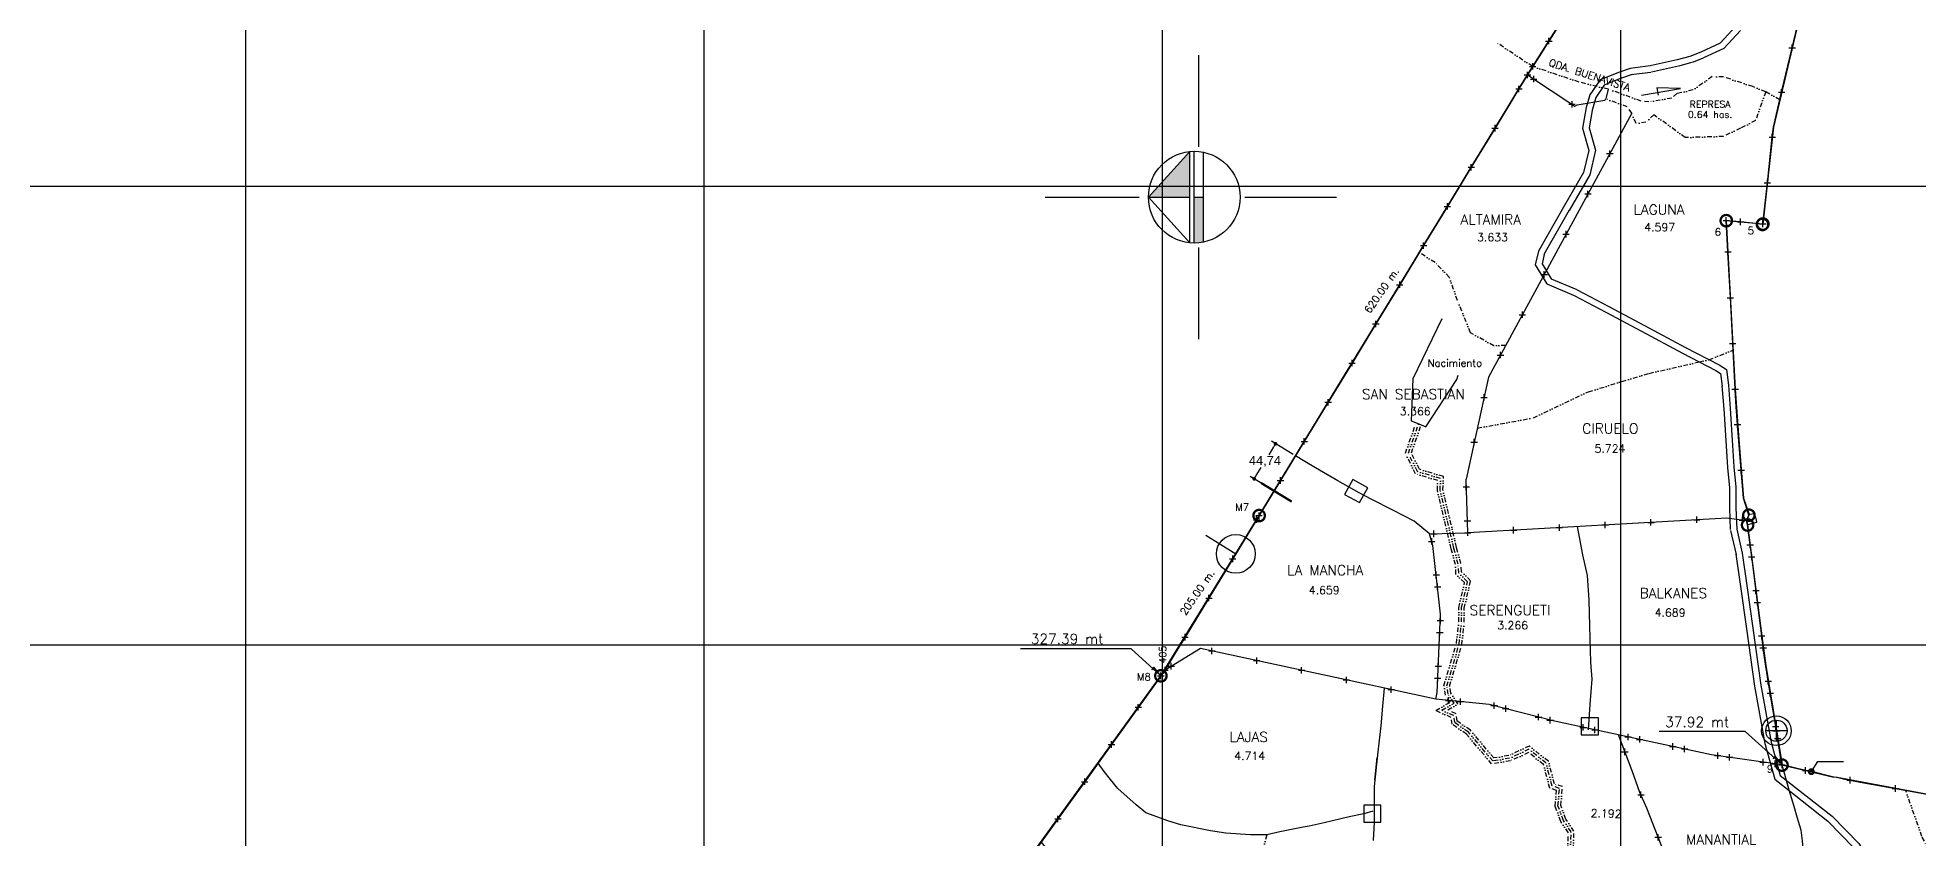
# Model space of a CAD drawing. Extents: x 0 to 28539, y 0 to 9112.
# Drawn here: x 24969 to 27020, y 6886 to 7759 of the extents above; entities that cross this region are included whole.
import ezdxf
from ezdxf.enums import TextEntityAlignment as Align

# ---------------------------------------------------------------- set-up
doc = ezdxf.new("R2010")
doc.units = 0
doc.header["$LTSCALE"] = 10
doc.header["$MEASUREMENT"] = 0
doc.header["$PDMODE"] = 2
doc.header["$PDSIZE"] = 3.5
doc.linetypes.add('DIVIDE', pattern=[1.25, 0.5, -0.25, 0, -0.25, 0, -0.25])
doc.layers.get('0').update_dxf_attribs({"linetype": 'CONTINUOUS'})
doc.layers.get('Defpoints').update_dxf_attribs({"linetype": 'CONTINUOUS'})
for name, color, linetype in [('AREA', 2, 'CONTINUOUS'), ('CANO', 5, 'DIVIDE'), ('CERCO', 2, 'CONTINUOUS'), ('COORD', 8, 'CONTINUOUS'), ('DIV-', 5, 'CONTINUOUS'), ('HOJA', 8, 'CONTINUOUS'), ('LIMITE', 6, 'CONTINUOUS'), ('MOJON', 2, 'CONTINUOUS'), ('MURO', 3, 'CONTINUOUS'), ('PL', 3, 'CONTINUOUS'), ('PUA', 1, 'CONTINUOUS'), ('R', 1, 'CONTINUOUS'), ('r-100', 6, 'CONTINUOUS'), ('R-100B', 6, 'CONTINUOUS'), ('R60', 2, 'CONTINUOUS')]:
    doc.layers.add(name, color=color, linetype=linetype)
doc.styles.add('ARIAL', font='arial.ttf')
doc.styles.add('SIMPLEX', font='simplex', dxfattribs={"height": 8})
doc.dimstyles.new('Arq 1000', dxfattribs={"dimscale": 5, "dimtxt": 2, "dimasz": 0.8, "dimexe": 1, "dimexo": 0.625, "dimgap": 0.2, "dimtad": 0, "dimtih": 1, "dimtoh": 1, "dimzin": 1, "dimtxsty": 'ARIAL', "dimblk": 'DOT', "dimcen": 2.5, "dimadec": 0, "dimazin": 0, "dimtfac": 1, "dimtix": 1, "dimtmove": 2, "dimatfit": 3, "dimfxl": 1, "dimarcsym": 0})

# ---------------------------------------------------------------- blocks, each defined once
blk = doc.blocks.new('_DOT')
at = {"color": 0, "linetype": 'ByBlock'}
blk.add_line((-0.5, 0), (-1, 0), dxfattribs=at)
at = {"color": 0, "linetype": 'ByBlock', "const_width": 0.5}
blk.add_lwpolyline([(-0.25, 0, 1), (0.25, 0, 1)], format="xyb", close=True, dxfattribs=at)
blk = doc.blocks.new('*D15')
at = {"color": 1, "lineweight": -2}
for p, q in [((26317.2, 7312.7), (26311.9, 7304)), ((26338.4, 7304.5), (26315, 7318.8)), ((26298.1, 7281.4), (26303.4, 7290.1)), ((26315.2, 7266.3), (26291.7, 7280.5))]:
    blk.add_line(p, q, dxfattribs=at)
at = {"layer": 'Defpoints', "color": 0}
for p in [(26319.3, 7316.1), (26341.1, 7302.9), (26317.8, 7264.7)]:
    blk.add_point(p, dxfattribs=at)
at = {"color": 1, "lineweight": -2, "xscale": 4, "yscale": 4, "zscale": 4}
for p, rotation in [((26319.3, 7316.1), 58.64792404428853), ((26296, 7277.9), 238.6479240442885)]:
    blk.add_blockref('_DOT', p, dxfattribs=dict(at, rotation=rotation))
at = {"color": 7, "insert": (26307.7, 7297), "char_height": 10, "attachment_point": 5, "style": 'ARIAL'}
blk.add_mtext('44,74', dxfattribs=at)

msp = doc.modelspace()

# ---------------------------------------------------------------- hatches: boundary and pattern name
for points in [[(26225.61, 7634.797), (26191.47, 7597.055), (26225.61, 7597.055)], [(26225.61, 7597.055), (26191.47, 7597.055), (26180.61, 7585.048), (26225.61, 7585.048)], [(26240.61, 7585.048), (26230.61, 7585.048), (26230.61, 7535.048, 0.05038204), (26240.61, 7536.058)]]:
    msp.add_hatch(color=256).paths.add_polyline_path(points)

# ---------------------------------------------------------------- linework, layer by layer
at = {"color": 4}
for p, q in [((26235.61, 7639.797), (26235.61, 7739.797)), ((26180.61, 7585.048), (26225.61, 7634.797)), ((26225.61, 7535.298), (26225.61, 7634.797)), ((26230.61, 7535.048), (26230.61, 7635.048)), ((26240.61, 7536.058), (26240.61, 7634.038)), ((26068.11, 7585.048), (26170.61, 7585.048)), ((26225.61, 7535.298), (26180.61, 7585.048)), ((26180.61, 7585.048), (26225.61, 7585.048)), ((26230.61, 7585.048), (26240.61, 7585.048)), ((26285.61, 7585.048), (26385.61, 7585.048)), ((26235.61, 7430.298), (26235.61, 7530.298))]:
    msp.add_line(p, q, dxfattribs=at)
msp.add_circle((26230.61, 7585.048), 50, dxfattribs=at)
msp.add_point((26402.674, 7404.133))
at = {"layer": 'AREA'}
for p in [(26594.089, 7718.312), (26599.726, 7727.596), (26810.938, 7559.685), (26826.471, 7558.142), (26198.733, 7069.395), (26871.683, 6966.017)]:
    msp.add_point(p, dxfattribs=at)
at = {"layer": 'AREA', "color": 2}
msp.add_point((26850.812, 7556.013), dxfattribs=at)
at = {"layer": 'CANO', "color": 152, "true_color": 0x2a7dc6}
for points in [[(26869.363, 7691.37), (26853.873, 7699.993), (26839.899, 7705.722), (26807.79, 7716.211), (26795.632, 7716.591), (26774.72, 7702.003), (26756.923, 7698.074), (26751.338, 7693.088), (26726.548, 7688.877), (26718.173, 7689.782), (26682.428, 7702.681), (26650.617, 7710.536), (26599.726, 7727.596), (26559.93, 7753.927)], [(26853.873, 7699.993), (26842.869, 7668.668), (26826.376, 7660.234), (26807.779, 7651.24), (26766.158, 7650.095), (26731.819, 7674.991), (26723.313, 7666.698), (26712.507, 7665.504), (26707.72, 7676.508), (26702.969, 7683.687), (26679.944, 7692.1)]]:
    msp.add_lwpolyline(points, dxfattribs=at)
at = {"layer": 'CANO', "color": 12, "true_color": 0xd01114}
for points in [[(26570.378, 7423.469), (26557.48, 7423.026), (26531.938, 7437.198), (26517.662, 7472.485), (26508.753, 7497.787), (26493.279, 7513.717), (26476.157, 7524.744)], [(26539.286, 7333.177), (26600.513, 7344.318), (26660.618, 7372.918), (26726.923, 7392.937), (26781.448, 7405.371), (26792.028, 7407.784), (26818.356, 7418.312)], [(27087.013, 6741.365), (27053.833, 6790.769), (27043.784, 6848.505), (27024.315, 6888.042), (27006.593, 6938.122)], [(26309.708, 6889.57), (26295.501, 6835.43), (26226.9, 6743.55), (26200.57, 6723.131)]]:
    msp.add_lwpolyline(points, dxfattribs=at)
at = {"layer": 'CANO'}
for points in [[(26637.119, 6857.4), (26638.711, 6891.98), (26630.496, 6904.08), (26624.29, 6921.015), (26625.763, 6938.169), (26618.453, 6940.588), (26611.571, 6966.396), (26595.206, 6979.516), (26575.466, 6970.345), (26554.96, 6967.059), (26527.545, 6999.551), (26512.026, 7010.321), (26510.849, 7017.657), (26494.136, 7025.182), (26509.66, 7034.323), (26504.568, 7041.943), (26503.003, 7052.337), (26516.538, 7098.274), (26519.162, 7121.958), (26519.122, 7137.4), (26525.442, 7164.775), (26516.087, 7173.967), (26515.455, 7184.432), (26510.813, 7201.7), (26495.78, 7265.138), (26496.202, 7276.082), (26471.921, 7283.302), (26460.883, 7305.735), (26472.548, 7338.765)], [(26640.204, 6859.172), (26641.754, 6892.84), (26633.186, 6905.46), (26627.336, 6921.422), (26628.955, 6940.273), (26620.934, 6942.927), (26614.216, 6968.121), (26595.63, 6983.021), (26574.58, 6973.242), (26556.16, 6970.29), (26529.582, 7001.79), (26514.786, 7012.058), (26513.555, 7019.729), (26500.653, 7025.538), (26513.919, 7033.35), (26507.435, 7043.053), (26506.069, 7052.127), (26519.491, 7097.681), (26522.163, 7121.797), (26522.123, 7137.062), (26528.743, 7165.738), (26519.012, 7175.299), (26518.431, 7184.917), (26513.722, 7202.436), (26498.794, 7265.431), (26499.29, 7278.294), (26474.034, 7285.804), (26464.132, 7305.927), (26475.377, 7337.766)], [(26643.289, 6860.944), (26644.797, 6893.699), (26635.875, 6906.839), (26630.382, 6921.829), (26632.147, 6942.376), (26623.415, 6945.266), (26616.861, 6969.845), (26596.054, 6986.526), (26573.694, 6976.138), (26557.359, 6973.52), (26531.619, 7004.028), (26517.546, 7013.794), (26516.261, 7021.8), (26507.169, 7025.894), (26518.178, 7032.376), (26510.302, 7044.162), (26509.134, 7051.916), (26522.443, 7097.087), (26525.163, 7121.635), (26525.124, 7136.724), (26532.044, 7166.7), (26521.937, 7176.63), (26521.407, 7185.401), (26516.631, 7203.171), (26501.807, 7265.725), (26502.377, 7280.505), (26476.146, 7288.305), (26467.381, 7306.118), (26478.206, 7336.767)]]:
    msp.add_lwpolyline(points, dxfattribs=at)
at = {"layer": 'CERCO'}
for p, q in [((26821.199, 7771.453), (26804.1, 7753.059)), ((26826.326, 7766.687), (26808.301, 7747.296)), ((26757.406, 7734.664), (26727.81, 7728.095)), ((26771.217, 7738.606), (26757.406, 7734.664)), ((26783.055, 7743.204), (26771.217, 7738.606)), ((26785.589, 7736.679), (26773.751, 7732.081)), ((26804.1, 7753.059), (26783.055, 7743.204)), ((26808.301, 7747.296), (26786.023, 7736.865)), ((26694.269, 7721.525), (26673.224, 7712.985)), ((26696.902, 7715.039), (26677.819, 7707.295)), ((26706.107, 7725.467), (26694.269, 7721.525)), ((26708.319, 7718.825), (26696.481, 7714.884)), ((26727.81, 7728.095), (26706.107, 7725.467)), ((26728.652, 7721.146), (26706.949, 7718.518)), ((26758.922, 7727.831), (26729.327, 7721.261)), ((26773.138, 7731.875), (26759.327, 7727.933)), ((26662.044, 7696.562), (26658.098, 7682.766)), ((26673.224, 7712.985), (26662.044, 7696.562)), ((26668.464, 7693.554), (26664.828, 7680.841)), ((26677.819, 7707.295), (26668.464, 7693.554)), ((26658.098, 7682.766), (26654.182, 7660.203)), ((26664.995, 7681.569), (26661.353, 7660.586)), ((26654.182, 7660.203), (26661.071, 7636.118)), ((26661.353, 7660.586), (26668.305, 7636.28)), ((26661.071, 7636.118), (26655.33, 7612.034)), ((26668.305, 7636.28), (26661.903, 7609.42)), ((26655.33, 7612.034), (26633.515, 7574.186)), ((26661.903, 7609.42), (26639.58, 7570.691)), ((26633.515, 7574.186), (26605.959, 7526.017)), ((26639.591, 7570.711), (26612.035, 7522.541)), ((26605.959, 7526.017), (26602.515, 7511.108)), ((26602.515, 7511.108), (26615.144, 7490.464)), ((26612.78, 7524.442), (26609.979, 7512.32)), ((26609.979, 7512.32), (26619.942, 7496.036)), ((26615.144, 7490.464), (26644.996, 7477.848)), ((26619.942, 7496.036), (26647.721, 7484.296)), ((26644.996, 7477.848), (26679.441, 7459.498)), ((26648.288, 7484.026), (26682.732, 7465.676)), ((26679.441, 7459.498), (26718.478, 7438.854)), ((26682.713, 7465.686), (26721.751, 7445.042)), ((26718.478, 7438.854), (26763.256, 7414.769)), ((26721.794, 7445.019), (26766.572, 7420.934)), ((26763.256, 7414.769), (26799.639, 7395.973)), ((26766.469, 7420.988), (26803.092, 7402.069))]:
    msp.add_line(p, q, dxfattribs=at)
for points in [[(26749.163, 7967.655), (26633.764, 7781.042), (26599.726, 7727.596)], [(26494.266, 7037.54), (26237.296, 7092.902), (26198.733, 7069.395), (26594.089, 7718.312)], [(26599.726, 7727.596), (26594.089, 7718.312), (26645.58, 7684.345), (26648.409, 7685.784), (26678.59, 7690.914), (26679.944, 7692.1), (26682.428, 7702.681)], [(26707.72, 7676.508), (26551.526, 7388.736), (26527.046, 7277.618)], [(26850.783, 7555.727), (26810.938, 7559.685), (26821.483, 7358.733)], [(26500.808, 7452.372), (26468.963, 7386.764), (26467.275, 7341.054), (26475.377, 7337.766), (26483.275, 7334.541), (26517.065, 7386.221), (26518.633, 7391.122)], [(26821.614, 7356.236), (26829.579, 7256.827), (26835.64, 7238.262)], [(26843.059, 7234.831), (26843.948, 7230.314), (26834.196, 7227.84), (26852.491, 7083.143), (26871.683, 6966.017), (26794.792, 6977.038), (26623.634, 7013.507), (26552.403, 7031.978), (26494.266, 7037.54), (26495.49, 7044.854), (26499.368, 7130.472), (26490.889, 7205.018), (26487.342, 7217.816), (26529.041, 7219.127), (26527.046, 7277.618)], [(26834.196, 7227.84), (26832.818, 7232.191), (26811.351, 7235.087), (26529.041, 7219.127)], [(26843.059, 7234.831), (26842.188, 7239.755), (26835.746, 7238.92), (26832.818, 7232.191)], [(26198.733, 7069.395), (26063.548, 6881.505), (26079.895, 6861.366), (26145.737, 6779.43), (26200.034, 6709.418), (26255.157, 6642.502), (26333.648, 6544.415), (26323.565, 6495.372)], [(26853.028, 6525.725), (26873.865, 6537.973), (26871.532, 6548.177), (26865.788, 6560.097), (26860.589, 6573.629), (26808.63, 6704.141), (26806.573, 6708.362), (26805.139, 6711.963), (26801.517, 6724.184), (26799.98, 6726.545), (26791.624, 6745.027), (26788.82, 6756.104), (26765.192, 6803.884), (26749.147, 6855.438), (26724.117, 6918.69), (26716.693, 6935.883), (26708.417, 6959.501), (26700.086, 6980.55), (26693.249, 6998.674)], [(26871.683, 6966.017), (26926.688, 6952.824), (26931.784, 6952.447), (26939.908, 6950.504), (26960.835, 6946.408), (27001.708, 6939.038), (27101.067, 6920.774), (27134.947, 6914.507), (27187.22, 6904.366), (27235.159, 6895.959), (27299.554, 6886.631)]]:
    msp.add_lwpolyline(points, dxfattribs=at)
at = {"layer": 'CERCO', "color": 2}
msp.add_lwpolyline([(26949.544, 7931.16), (26918.692, 7900.027), (26862.315, 7661.556), (26850.781, 7555.727)], dxfattribs=at)
at = {"layer": 'COORD'}
for p, q in [((25195.703, 9011.951), (25195.703, 5554.586)), ((25695.703, 9011.951), (25695.703, 5554.586)), ((26195.703, 9011.951), (26195.703, 5554.586)), ((26695.703, 9011.951), (26695.703, 5554.586)), ((22884.719, 7597.055), (28514.925, 7597.055)), ((22884.719, 7097.055), (28514.925, 7097.055))]:
    msp.add_line(p, q, dxfattribs=at)
at = {"layer": 'DIV-'}
for p, q in [((26132.44, 6958.919), (26125.729, 6967.928)), ((26139.15, 6949.91), (26132.44, 6958.919)), ((26427.552, 6949.377), (26430.14, 6974.189)), ((26147.17, 6940.032), (26139.15, 6949.91)), ((26167.22, 6922.277), (26147.17, 6940.032)), ((26177.646, 6913.599), (26167.22, 6922.277)), ((26202.892, 6904.693), (26177.646, 6913.599)), ((26425.245, 6915.536), (26415.666, 6912.653)), ((26215.841, 6900.592), (26202.892, 6904.693)), ((26248.167, 6894.011), (26215.841, 6900.592)), ((26264.93, 6891.439), (26248.167, 6894.011)), ((26323.876, 6893.041), (26309.708, 6889.57)), ((26349.54, 6898.114), (26323.876, 6893.041)), ((26356.007, 6899.015), (26349.54, 6898.114)), ((26372.336, 6902.794), (26356.007, 6899.015)), ((26399.652, 6909.263), (26372.336, 6902.794)), ((26415.666, 6912.653), (26399.652, 6909.263)), ((26292.064, 6889.837), (26264.93, 6891.439)), ((26309.708, 6889.57), (26292.064, 6889.837))]:
    msp.add_line(p, q, dxfattribs=at)
for points in [[(26487.342, 7217.816), (26470.414, 7231.734), (26447.788, 7243.342), (26423.612, 7255.57), (26410.43, 7262.768), (26387.347, 7275.691), (26362.745, 7289.928), (26351.16, 7296.735), (26341.009, 7302.919)], [(26660.672, 7004.135), (26662.61, 7031.75), (26664.549, 7059.365), (26663.256, 7078.081), (26661.964, 7117.127), (26661.355, 7145.666), (26659.379, 7172.307), (26654.533, 7195.057), (26648.515, 7225.881)], [(26437.648, 7049.737), (26435.909, 7030.161), (26433.963, 7008.363), (26430.761, 6980.142), (26426.82, 6942.354), (26426.82, 6921.939), (26426.82, 6903.367), (26425.59, 6883.596)], [(26885.348, 6821.293), (26898.599, 6849.745), (26903.179, 6859.579), (26899.205, 6865.358), (26895.23, 6871.138), (26893.978, 6883.023), (26892.726, 6894.908), (26888.352, 6908.886), (26884.818, 6920.579), (26879.533, 6938.387), (26874.684, 6955.319), (26871.706, 6965.719)]]:
    msp.add_lwpolyline(points, dxfattribs=at)
for points in [[(26394.639, 7260.87), (26410.959, 7251.958), (26419.86, 7268.258), (26403.54, 7277.17)], [(26652.751, 6998.774), (26671.347, 6998.774), (26671.347, 7017.346), (26652.751, 7017.346)], [(26415.666, 6903.367), (26434.262, 6903.367), (26434.262, 6921.939), (26415.666, 6921.939)]]:
    msp.add_lwpolyline(points, close=True, dxfattribs=at)
at = {"layer": 'HOJA'}
for points in [[(26918.692, 7900.027), (26862.315, 7661.556), (26850.812, 7556.013), (26850.783, 7555.727), (26810.938, 7559.685), (26820.6, 7375.548), (26824.455, 7320.778), (26829.579, 7256.827), (26835.746, 7238.92), (26832.96, 7232.516), (26834.165, 7227.554), (26848.143, 7117.528), (26855.31, 7065.937), (26865.596, 7003.164), (26871.586, 6966.138), (26922.196, 6953.947), (26926.688, 6952.824), (26931.784, 6952.447), (27128.239, 6915.747)], [(26918.692, 7900.027), (26862.315, 7661.556), (26850.812, 7556.013), (26850.783, 7555.727), (26810.938, 7559.685), (26820.6, 7375.548), (26824.455, 7320.778), (26829.579, 7256.827), (26835.746, 7238.92), (26832.96, 7232.516), (26834.165, 7227.554), (26848.143, 7117.528), (26855.31, 7065.937), (26865.596, 7003.164), (26871.586, 6966.138), (26922.196, 6953.947), (26926.688, 6952.824), (26931.784, 6952.447), (27128.239, 6915.747)], [(25976.878, 6761.996), (26194.177, 7063.063), (26301.346, 7237.819), (26396.411, 7393.853), (26484.835, 7538.989), (26594.089, 7718.312), (26624.705, 7766.817)], [(25976.878, 6761.996), (26194.177, 7063.063), (26301.346, 7237.819), (26396.411, 7393.853), (26484.835, 7538.989), (26594.089, 7718.312), (26624.705, 7766.817)]]:
    msp.add_lwpolyline(points, dxfattribs=at)
at = {"layer": 'LIMITE'}
msp.add_lwpolyline([(26063.548, 6881.505), (26081.926, 6907.048), (26111.128, 6947.635), (26140.33, 6988.222), (26169.531, 7028.808), (26194.177, 7063.063), (26220.57, 7105.237), (26246.585, 7147.937), (26272.6, 7190.636), (26301.346, 7237.819), (26324.629, 7276.035), (26350.644, 7318.734), (26376.659, 7361.433), (26402.674, 7404.133), (26428.688, 7446.832), (26454.703, 7489.531), (26480.718, 7532.231), (26506.733, 7574.93), (26532.748, 7617.629), (26558.762, 7660.328), (26584.777, 7703.028), (26594.089, 7718.312), (26600.078, 7727.363), (26617.332, 7755.241), (26624.705, 7766.817)], dxfattribs=at)
at = {"layer": 'LIMITE', "const_width": 2.25}
msp.add_lwpolyline([(26903.678, 6955.952, 1), (26903.678, 6961.202, 1)], format="xyb", close=True, dxfattribs=at)
at = {"layer": 'MOJON'}
for p, q in [((26799.639, 7395.973), (26804.623, 7392.891)), ((26803.092, 7402.069), (26811.179, 7397.067)), ((26804.623, 7392.891), (26806.252, 7379.056)), ((26811.179, 7397.067), (26813.204, 7379.875)), ((26806.227, 7379.316), (26808.251, 7354.034)), ((26813.204, 7379.875), (26815.229, 7354.593)), ((26808.241, 7354.181), (26810.266, 7319.798)), ((26815.229, 7354.593), (26817.254, 7320.209)), ((26810.27, 7319.727), (26812.295, 7290.4)), ((26817.254, 7320.209), (26819.279, 7290.882)), ((26812.307, 7290.248), (26814.332, 7268)), ((26819.279, 7290.882), (26821.303, 7268.634)), ((26814.303, 7268.634), (26814.303, 7246.386)), ((26821.303, 7268.634), (26821.303, 7246.386)), ((26814.31, 7246.082), (26815.322, 7222.822)), ((26821.303, 7246.386), (26822.316, 7223.127)), ((26815.495, 7221.551), (26821.57, 7195.258)), ((26822.316, 7223.127), (26828.39, 7196.833))]:
    msp.add_line(p, q, dxfattribs=at)
at = {"layer": 'MOJON', "const_width": 2.5}
for points in [[(26810.907, 7553.149, 1), (26810.907, 7565.649, 1)], [(26850.378, 7549.071, 1), (26850.378, 7561.571, 1)], [(26850.781, 7549.477, 1), (26850.781, 7561.977, 1)], [(26301.346, 7231.569, 1), (26301.346, 7244.069, 1)], [(26835.531, 7231.963, 1), (26835.531, 7244.463, 1)], [(26834.165, 7221.304, 1), (26834.165, 7233.804, 1)], [(26194.177, 7056.813, 1), (26194.177, 7069.313, 1)], [(26871.652, 6959.481, 1), (26871.652, 6971.981, 1)]]:
    msp.add_lwpolyline(points, format="xyb", close=True, dxfattribs=at)
at = {"layer": 'MOJON', "color": 12, "true_color": 0xd10000, "const_width": 2.5}
msp.add_lwpolyline([(26303.459, 7273.411), (26336.899, 7253.037)], dxfattribs=at)
at = {"layer": 'MOJON'}
for points in [[(26821.459, 7195.853), (26826.474, 7160.415), (26833.012, 7114.215), (26841.656, 7051.814), (26852.872, 6989.169), (26863.71, 6950.462), (26921.561, 6904.754), (26949.833, 6875.905), (26958.78, 6861.622), (26975.516, 6830.831), (26998.526, 6804.814), (27015.531, 6788.976), (27021.21, 6777.626), (27027.356, 6743.497), (27030.15, 6704.592), (27031.847, 6664.646), (27032.545, 6648.215), (27031.163, 6631.65), (27026.821, 6615.64), (27020.484, 6598.267), (27020.542, 6590.304), (27022.197, 6574.232), (27028.26, 6543.62), (27035.094, 6520.967)], [(26828.39, 7196.833), (26833.405, 7161.396), (26839.944, 7115.185), (26848.571, 7052.912), (26859.704, 6990.733), (26869.837, 6954.542), (26926.249, 6909.971), (26955.363, 6880.263), (26964.827, 6865.155), (26981.286, 6834.873), (27003.544, 6809.705), (27021.226, 6793.238), (27027.921, 6779.858), (27034.311, 6744.37), (27037.14, 6704.991), (27038.84, 6664.943), (27039.557, 6648.072), (27038.086, 6630.433), (27033.499, 6613.521), (27027.493, 6597.055), (27027.539, 6590.688), (27029.16, 6574.948), (27032.276, 6544.682), (27038.984, 6521.887)]]:
    msp.add_lwpolyline(points, dxfattribs=at)
for p in [(26301.346, 7237.819), (26194.177, 7063.063)]:
    msp.add_point(p, dxfattribs=at)
at = {"layer": 'MURO'}
msp.add_line((26243.095, 7216.562), (26275.901, 7196.054), dxfattribs=at)
for points in [[(26275.901, 7196.054), (26301.346, 7237.819), (26324.629, 7276.035), (26350.644, 7318.734), (26376.659, 7361.433), (26402.674, 7404.133), (26428.688, 7446.832), (26454.703, 7489.531), (26480.718, 7532.231), (26506.733, 7574.93), (26532.748, 7617.629), (26558.762, 7660.328), (26584.777, 7703.028), (26594.089, 7718.312), (26600.078, 7727.363), (26617.332, 7755.241), (26624.705, 7766.817)], [(26275.901, 7196.054), (26246.585, 7147.937), (26220.57, 7105.237), (26194.177, 7063.063), (26169.531, 7028.808), (26140.33, 6988.222), (26111.128, 6947.635), (26081.926, 6907.048), (26063.548, 6881.505), (26034.194, 6841.028), (26002.65, 6797.532), (25976.878, 6761.996), (25940.868, 6727.307), (25904.859, 6692.618), (25868.85, 6657.929), (25832.84, 6623.24), (25796.831, 6588.551), (25760.822, 6553.862), (25736.673, 6530.295), (25725.503, 6518.488), (25691.141, 6482.167), (25656.779, 6445.845), (25645.484, 6433.905)]]:
    msp.add_lwpolyline(points, dxfattribs=at)
msp.add_circle((26275.901, 7196.054), 21.164, dxfattribs=at)
at = {"layer": 'PL'}
for p, q in [((26877.158, 7003.164), (26854.033, 7003.164)), ((26865.596, 6991.602), (26865.596, 7014.727))]:
    msp.add_line(p, q, dxfattribs=at)
for points in [[(27044.524, 6931.167), (26995.344, 6940.185), (26946.178, 6949.276), (26926.688, 6952.824), (26903.678, 6958.577), (26897.372, 6959.855), (26871.683, 6966.017), (26866.961, 6994.834), (26864.844, 7007.753), (26858.876, 7044.176), (26856.759, 7057.094), (26852.491, 7083.143), (26851.172, 7093.573), (26849.53, 7106.561), (26844.9, 7143.178), (26843.343, 7155.491), (26838.628, 7192.783), (26836.986, 7205.771), (26834.165, 7227.554), (26832.96, 7232.516), (26835.531, 7238.213), (26829.579, 7256.827), (26827.145, 7287.2), (26823.152, 7337.04), (26821.614, 7356.236), (26820.6, 7375.548), (26817.98, 7425.479), (26815.36, 7475.41), (26812.74, 7525.342), (26810.938, 7559.685), (26826.471, 7558.142), (26850.812, 7556.013), (26855.692, 7600.79), (26861.109, 7650.496), (26862.315, 7661.556), (26871.259, 7699.388), (26882.762, 7748.046), (26894.266, 7796.705)], [(26624.705, 7766.817), (26617.332, 7755.241), (26599.726, 7727.596), (26594.089, 7718.312), (26584.777, 7703.028), (26558.762, 7660.328), (26532.748, 7617.629), (26506.733, 7574.93), (26480.718, 7532.231), (26454.703, 7489.531), (26428.688, 7446.832), (26402.674, 7404.133), (26376.659, 7361.433), (26350.644, 7318.734), (26324.629, 7276.035), (26301.346, 7237.819), (26272.6, 7190.636), (26246.585, 7147.937), (26220.57, 7105.237), (26194.177, 7063.063), (26169.531, 7028.808), (26140.33, 6988.222), (26111.128, 6947.635), (26081.926, 6907.048), (26063.548, 6881.505)], [(26871.652, 6965.731), (26865.596, 7003.164)]]:
    msp.add_lwpolyline(points, dxfattribs=at)
for radius in [16.135, 11.562]:
    msp.add_circle((26865.596, 7003.164), radius, dxfattribs=at)
msp.add_point((26865.596, 7003.164), dxfattribs=at)
at = {"layer": 'PUA'}
for p in [(26617.332, 7755.241), (26882.762, 7748.046), (26600.885, 7713.828), (26584.777, 7703.028), (26871.259, 7699.388), (26642.622, 7686.296), (26558.762, 7660.328), (26861.109, 7650.496), (26683.869, 7632.564), (26532.748, 7617.629), (26660.017, 7588.62), (26855.692, 7600.79), (26506.733, 7574.93), (26480.718, 7532.231), (26636.165, 7544.675), (26812.74, 7525.342), (26454.703, 7489.531), (26612.314, 7500.731), (26815.36, 7475.41), (26428.688, 7446.832), (26588.462, 7456.787), (26817.98, 7425.479), (26564.61, 7412.842), (26376.659, 7361.433), (26546.67, 7366.693), (26820.6, 7375.548), (26823.152, 7337.04), (26350.644, 7318.734), (26535.912, 7317.864), (26827.145, 7287.2), (26324.629, 7276.035), (26527.34, 7268.991), (26298.615, 7233.335), (26492.043, 7217.963), (26528.598, 7232.103), (26528.934, 7219.123), (26578.961, 7221.949), (26628.881, 7224.771), (26678.802, 7227.593), (26728.722, 7230.415), (26778.642, 7233.237), (26828.435, 7232.782), (26489.582, 7209.733), (26836.986, 7205.771), (26272.6, 7190.636), (26838.628, 7192.783), (26494.507, 7173.207), (26495.986, 7160.2), (26843.258, 7156.166), (26246.585, 7147.937), (26844.9, 7143.178), (26499.052, 7123.489), (26220.57, 7105.237), (26498.459, 7110.412), (26849.53, 7106.561), (26249.873, 7090.192), (26298.752, 7079.661), (26851.172, 7093.573), (26205.588, 7073.574), (26347.63, 7069.131), (26396.509, 7058.601), (26496.197, 7060.463), (26496.789, 7073.541), (26856.759, 7057.094), (26445.387, 7048.07), (26508.071, 7036.219), (26521.102, 7034.972), (26858.876, 7044.176), (26169.531, 7028.808), (26557.693, 7030.606), (26570.365, 7027.32), (26606.092, 7018.055), (26618.764, 7014.769), (26654.812, 7006.863), (26667.616, 7004.135), (26703.715, 6996.444), (26716.518, 6993.716), (26864.844, 7007.753), (26866.961, 6994.834), (26140.33, 6988.222), (26700.232, 6980.181), (26752.617, 6986.024), (26765.42, 6983.296), (26801.601, 6976.062), (26814.559, 6974.204), (26851.095, 6968.968), (26864.053, 6967.11), (26897.372, 6959.855), (26111.128, 6947.635), (26717.776, 6933.374), (26946.178, 6949.276), (26995.344, 6940.185), (26081.926, 6907.048), (26736.629, 6887.07)]:
    msp.add_point(p, dxfattribs=at)
at = {"layer": 'R'}
for p, q in [((26161.612, 7092.672), (26041.139, 7092.672)), ((26194.177, 7063.063), (26161.612, 7092.672)), ((26186.571, 7072.596), (26184.01, 7069.572)), ((26194.177, 7063.063), (26186.571, 7072.596)), ((26831.561, 7002.497), (26737.737, 7002.497)), ((26871.683, 6966.017), (26831.561, 7002.497)), ((26864.077, 6975.55), (26861.516, 6972.526)), ((26871.683, 6966.017), (26864.077, 6975.55))]:
    msp.add_line(p, q, dxfattribs=at)
at = {"layer": 'R60'}
msp.add_lwpolyline([(26718.583, 7696.41), (26760.919, 7703.471), (26735.047, 7704.256), (26736.615, 7696.41)], dxfattribs=at)
at = {"layer": 'R60', "color": 1}
msp.add_lwpolyline([(26903.678, 6958.577), (26910.688, 6969.528), (26938.848, 6969.528)], dxfattribs=at)

# ---------------------------------------------------------------- texts
at = {"layer": 'AREA', "style": 'SIMPLEX'}
msp.add_text('405', height=7.5, rotation=90, dxfattribs=at).set_placement((26199.919, 7076.515))
at = {"layer": 'PL', "style": 'SIMPLEX'}
for s, p in [('327.39 mt', (26091.825, 7097.827)), ('37.92 mt', (26779.143, 7007.217))]:
    msp.add_text(s, height=11, dxfattribs=at).set_placement(p, align=Align.CENTER)
at = {"layer": 'r-100', "style": 'SIMPLEX'}
for s, p in [('LAGUNA', (26737.541, 7565.98)), ('ALTAMIRA', (26554.042, 7555.249)), ('SAN SEBASTIAN', (26469.605, 7364.724)), ('CIRUELO', (26684.423, 7327.254)), ('LA MANCHA', (26373.527, 7172.784)), ('SERENGUETI', (26575.063, 7129.095)), ('BALKANES', (26753.164, 7147.819)), ('LAJAS', (26289.988, 6990.925)), ('MANANTIAL', (26805.358, 6878.983))]:
    msp.add_text(s, height=11, dxfattribs=at).set_placement(p, align=Align.CENTER)
at = {"layer": 'R-100B', "style": 'SIMPLEX'}
for s, p in [('4.597', (26738.281, 7547.842)), ('3.633', (26555.879, 7536.937)), ('3.366', (26471.639, 7347.198)), ('5.724', (26684.037, 7306.506)), ('4.659', (26372.368, 7152.114)), ('3.266', (26577.861, 7113.824)), ('4.689', (26749.616, 7127.609)), ('4.714', (26291.09, 6971.388))]:
    msp.add_text(s, height=8.7262, dxfattribs=at).set_placement(p, align=Align.CENTER)
msp.add_text('2.192', height=8.7262, rotation=358.475932, dxfattribs=at).set_placement((26679.736, 6908.59), align=Align.CENTER)
at = {"layer": 'R60', "style": 'SIMPLEX'}
for s, rotation, p in [('QDA. BUENAVISTA', 342.217437, (26660.522, 7714.437)), ('620.00 m.', 55.41691, (26438.286, 7481.002)), ('205.00 m.', 55.41691, (26237.175, 7151.69))]:
    msp.add_text(s, height=8, rotation=rotation, dxfattribs=at).set_placement(p, align=Align.CENTER)
for s, height, p in [('0.64 has.', 7.504, (26793.293, 7671.415)), ('REPRESA', 7.504, (26793.293, 7682.702)), ('6', 8, (26801.712, 7543.072)), ('5', 8, (26837.681, 7544.526)), ('Nacimiento', 8, (26514.856, 7400.201)), ('M7', 8, (26282.848, 7243.137)), ('M8', 8, (26175.679, 7058.01)), ('9', 8, (26858.481, 6957.801))]:
    msp.add_text(s, height=height, dxfattribs=at).set_placement(p, align=Align.CENTER)

# ---------------------------------------------------------------- dimensions: what is measured, and where the dimension line sits
dim = msp.add_aligned_dim(p1=(26317.838, 7264.65), p2=(26341.115, 7302.855), distance=25.551, dimstyle='Arq 1000')
dim.commit()
dim.dimension.update_dxf_attribs({"geometry": '*D15', "text_midpoint": (26307.656, 7297.047)})

doc.saveas('drawing.dxf')
